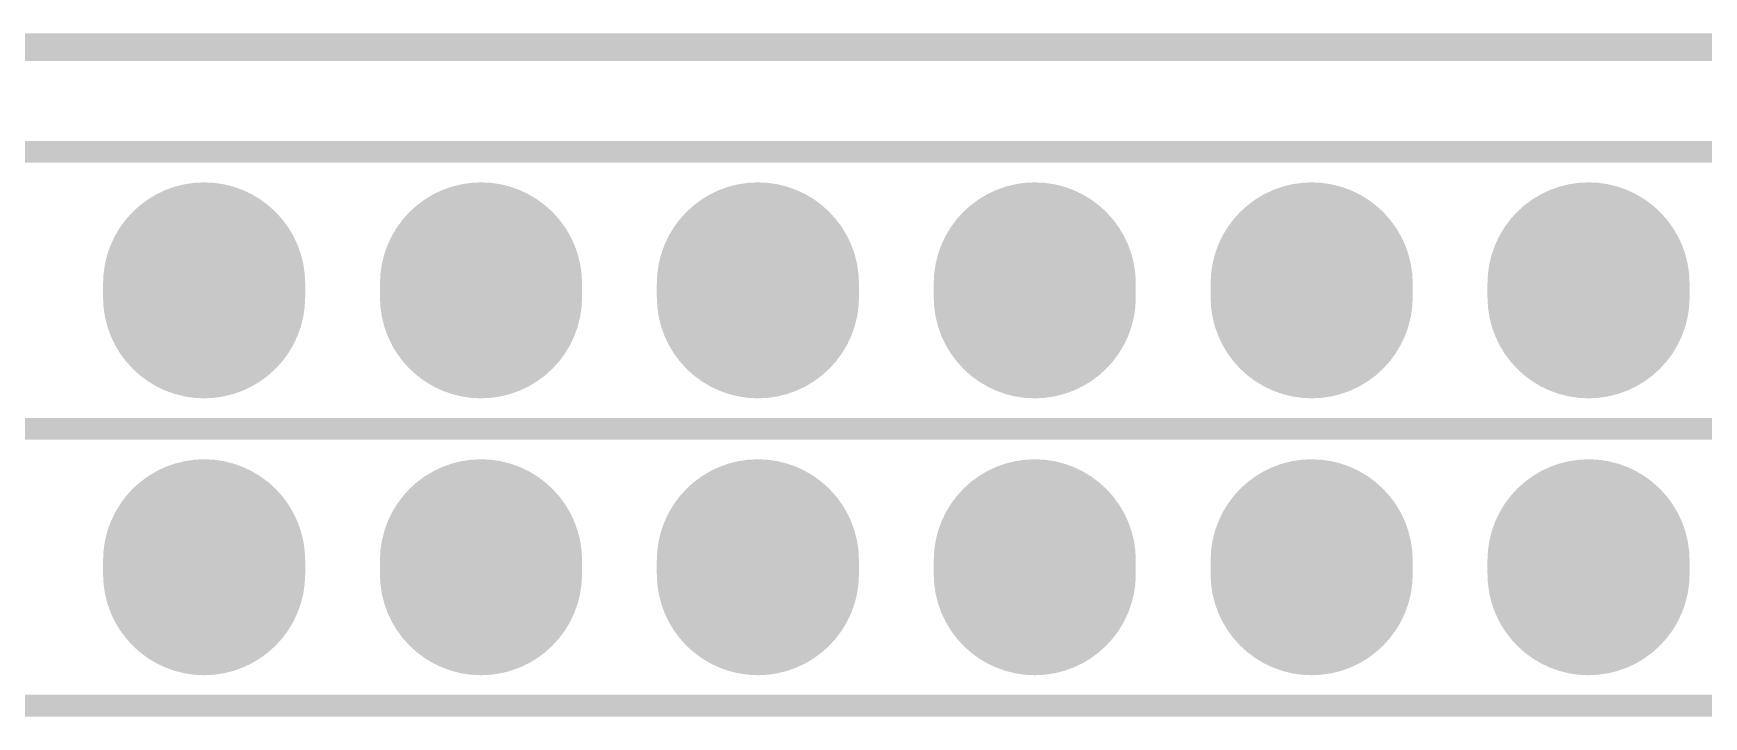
# Model space of a CAD drawing. Header units: millimetres. Extents: x 33.87 to 37.32, y 19.03 to 21.28.
# Drawn here: x 34.653 to 35.256, y 21.038 to 21.285 of the extents above; entities that cross this region are included whole.
import ezdxf

# ---------------------------------------------------------------- set-up
doc = ezdxf.new("R2010")
doc.units = ezdxf.units.MM
doc.header["$MEASUREMENT"] = 0
for name, color, linetype in [('KeepOutLayer', 6, 'Continuous'), ('MidLayer1', 16, 'Continuous'), ('MidLayer2', 76, 'Continuous'), ('MidLayer3', 90, 'Continuous'), ('MidLayer4', 156, 'Continuous'), ('MidLayer5', 130, 'Continuous'), ('MidLayer6', 216, 'Continuous'), ('MultiLayer', 9, 'Continuous'), ('TopLayer', 1, 'Continuous'), ('TopOverlay', 2, 'Continuous'), ('TopSolder', 216, 'Continuous')]:
    doc.layers.add(name, color=color, linetype=linetype)

# ---------------------------------------------------------------- blocks, each defined once
blk = doc.blocks.new('SIP20X2_11')
at = {"layer": 'MidLayer1', "const_width": 0.065}
for points in [[(-0.0025, -0.5), (0.0025, -0.5)], [(0.0975, -0.5), (0.1025, -0.5)], [(-0.0025, -0.6), (0.0025, -0.6)], [(0.0975, -0.6), (0.1025, -0.6)], [(-0.0025, -0.7), (0.0025, -0.7)], [(0.0975, -0.7), (0.1025, -0.7)], [(-0.0025, -0.8), (0.0025, -0.8)], [(0.0975, -0.8), (0.1025, -0.8)], [(-0.0025, -0.9), (0.0025, -0.9)], [(0.0975, -0.9), (0.1025, -0.9)], [(-0.0025, -1), (0.0025, -1)], [(0.0975, -1), (0.1025, -1)]]:
    blk.add_lwpolyline(points, dxfattribs=at)
at = {"layer": 'MidLayer1', "const_width": 0.0325}
for points in [[(-0.01875, -0.5, 1), (0.01375, -0.5, 1)], [(-0.01375, -0.5, 1), (0.01875, -0.5, 1)], [(0.08125, -0.5, 1), (0.11375, -0.5, 1)], [(0.08625, -0.5, 1), (0.11875, -0.5, 1)], [(-0.01875, -0.6, 1), (0.01375, -0.6, 1)], [(-0.01375, -0.6, 1), (0.01875, -0.6, 1)], [(0.08125, -0.6, 1), (0.11375, -0.6, 1)], [(0.08625, -0.6, 1), (0.11875, -0.6, 1)], [(-0.01875, -0.7, 1), (0.01375, -0.7, 1)], [(-0.01375, -0.7, 1), (0.01875, -0.7, 1)], [(0.08125, -0.7, 1), (0.11375, -0.7, 1)], [(0.08625, -0.7, 1), (0.11875, -0.7, 1)], [(-0.01875, -0.8, 1), (0.01375, -0.8, 1)], [(-0.01375, -0.8, 1), (0.01875, -0.8, 1)], [(0.08125, -0.8, 1), (0.11375, -0.8, 1)], [(0.08625, -0.8, 1), (0.11875, -0.8, 1)], [(-0.01875, -0.9, 1), (0.01375, -0.9, 1)], [(-0.01375, -0.9, 1), (0.01875, -0.9, 1)], [(0.08125, -0.9, 1), (0.11375, -0.9, 1)], [(0.08625, -0.9, 1), (0.11875, -0.9, 1)], [(-0.01875, -1, 1), (0.01375, -1, 1)], [(-0.01375, -1, 1), (0.01875, -1, 1)], [(0.08125, -1, 1), (0.11375, -1, 1)], [(0.08625, -1, 1), (0.11875, -1, 1)]]:
    blk.add_lwpolyline(points, format="xyb", close=True, dxfattribs=at)
at = {"layer": 'MidLayer2', "const_width": 0.065}
for points in [[(-0.0025, -0.5), (0.0025, -0.5)], [(0.0975, -0.5), (0.1025, -0.5)], [(-0.0025, -0.6), (0.0025, -0.6)], [(0.0975, -0.6), (0.1025, -0.6)], [(-0.0025, -0.7), (0.0025, -0.7)], [(0.0975, -0.7), (0.1025, -0.7)], [(-0.0025, -0.8), (0.0025, -0.8)], [(0.0975, -0.8), (0.1025, -0.8)], [(-0.0025, -0.9), (0.0025, -0.9)], [(0.0975, -0.9), (0.1025, -0.9)], [(-0.0025, -1), (0.0025, -1)], [(0.0975, -1), (0.1025, -1)]]:
    blk.add_lwpolyline(points, dxfattribs=at)
at = {"layer": 'MidLayer2', "const_width": 0.0325}
for points in [[(-0.01875, -0.5, 1), (0.01375, -0.5, 1)], [(-0.01375, -0.5, 1), (0.01875, -0.5, 1)], [(0.08125, -0.5, 1), (0.11375, -0.5, 1)], [(0.08625, -0.5, 1), (0.11875, -0.5, 1)], [(-0.01875, -0.6, 1), (0.01375, -0.6, 1)], [(-0.01375, -0.6, 1), (0.01875, -0.6, 1)], [(0.08125, -0.6, 1), (0.11375, -0.6, 1)], [(0.08625, -0.6, 1), (0.11875, -0.6, 1)], [(-0.01875, -0.7, 1), (0.01375, -0.7, 1)], [(-0.01375, -0.7, 1), (0.01875, -0.7, 1)], [(0.08125, -0.7, 1), (0.11375, -0.7, 1)], [(0.08625, -0.7, 1), (0.11875, -0.7, 1)], [(-0.01875, -0.8, 1), (0.01375, -0.8, 1)], [(-0.01375, -0.8, 1), (0.01875, -0.8, 1)], [(0.08125, -0.8, 1), (0.11375, -0.8, 1)], [(0.08625, -0.8, 1), (0.11875, -0.8, 1)], [(-0.01875, -0.9, 1), (0.01375, -0.9, 1)], [(-0.01375, -0.9, 1), (0.01875, -0.9, 1)], [(0.08125, -0.9, 1), (0.11375, -0.9, 1)], [(0.08625, -0.9, 1), (0.11875, -0.9, 1)], [(-0.01875, -1, 1), (0.01375, -1, 1)], [(-0.01375, -1, 1), (0.01875, -1, 1)], [(0.08125, -1, 1), (0.11375, -1, 1)], [(0.08625, -1, 1), (0.11875, -1, 1)]]:
    blk.add_lwpolyline(points, format="xyb", close=True, dxfattribs=at)
at = {"layer": 'MidLayer3', "const_width": 0.065}
for points in [[(-0.0025, -0.5), (0.0025, -0.5)], [(0.0975, -0.5), (0.1025, -0.5)], [(-0.0025, -0.6), (0.0025, -0.6)], [(0.0975, -0.6), (0.1025, -0.6)], [(-0.0025, -0.7), (0.0025, -0.7)], [(0.0975, -0.7), (0.1025, -0.7)], [(-0.0025, -0.8), (0.0025, -0.8)], [(0.0975, -0.8), (0.1025, -0.8)], [(-0.0025, -0.9), (0.0025, -0.9)], [(0.0975, -0.9), (0.1025, -0.9)], [(-0.0025, -1), (0.0025, -1)], [(0.0975, -1), (0.1025, -1)]]:
    blk.add_lwpolyline(points, dxfattribs=at)
at = {"layer": 'MidLayer3', "const_width": 0.0325}
for points in [[(-0.01875, -0.5, 1), (0.01375, -0.5, 1)], [(-0.01375, -0.5, 1), (0.01875, -0.5, 1)], [(0.08125, -0.5, 1), (0.11375, -0.5, 1)], [(0.08625, -0.5, 1), (0.11875, -0.5, 1)], [(-0.01875, -0.6, 1), (0.01375, -0.6, 1)], [(-0.01375, -0.6, 1), (0.01875, -0.6, 1)], [(0.08125, -0.6, 1), (0.11375, -0.6, 1)], [(0.08625, -0.6, 1), (0.11875, -0.6, 1)], [(-0.01875, -0.7, 1), (0.01375, -0.7, 1)], [(-0.01375, -0.7, 1), (0.01875, -0.7, 1)], [(0.08125, -0.7, 1), (0.11375, -0.7, 1)], [(0.08625, -0.7, 1), (0.11875, -0.7, 1)], [(-0.01875, -0.8, 1), (0.01375, -0.8, 1)], [(-0.01375, -0.8, 1), (0.01875, -0.8, 1)], [(0.08125, -0.8, 1), (0.11375, -0.8, 1)], [(0.08625, -0.8, 1), (0.11875, -0.8, 1)], [(-0.01875, -0.9, 1), (0.01375, -0.9, 1)], [(-0.01375, -0.9, 1), (0.01875, -0.9, 1)], [(0.08125, -0.9, 1), (0.11375, -0.9, 1)], [(0.08625, -0.9, 1), (0.11875, -0.9, 1)], [(-0.01875, -1, 1), (0.01375, -1, 1)], [(-0.01375, -1, 1), (0.01875, -1, 1)], [(0.08125, -1, 1), (0.11375, -1, 1)], [(0.08625, -1, 1), (0.11875, -1, 1)]]:
    blk.add_lwpolyline(points, format="xyb", close=True, dxfattribs=at)
at = {"layer": 'MidLayer4', "const_width": 0.065}
for points in [[(-0.0025, -0.5), (0.0025, -0.5)], [(0.0975, -0.5), (0.1025, -0.5)], [(-0.0025, -0.6), (0.0025, -0.6)], [(0.0975, -0.6), (0.1025, -0.6)], [(-0.0025, -0.7), (0.0025, -0.7)], [(0.0975, -0.7), (0.1025, -0.7)], [(-0.0025, -0.8), (0.0025, -0.8)], [(0.0975, -0.8), (0.1025, -0.8)], [(-0.0025, -0.9), (0.0025, -0.9)], [(0.0975, -0.9), (0.1025, -0.9)], [(-0.0025, -1), (0.0025, -1)], [(0.0975, -1), (0.1025, -1)]]:
    blk.add_lwpolyline(points, dxfattribs=at)
at = {"layer": 'MidLayer4', "const_width": 0.0325}
for points in [[(-0.01875, -0.5, 1), (0.01375, -0.5, 1)], [(-0.01375, -0.5, 1), (0.01875, -0.5, 1)], [(0.08125, -0.5, 1), (0.11375, -0.5, 1)], [(0.08625, -0.5, 1), (0.11875, -0.5, 1)], [(-0.01875, -0.6, 1), (0.01375, -0.6, 1)], [(-0.01375, -0.6, 1), (0.01875, -0.6, 1)], [(0.08125, -0.6, 1), (0.11375, -0.6, 1)], [(0.08625, -0.6, 1), (0.11875, -0.6, 1)], [(-0.01875, -0.7, 1), (0.01375, -0.7, 1)], [(-0.01375, -0.7, 1), (0.01875, -0.7, 1)], [(0.08125, -0.7, 1), (0.11375, -0.7, 1)], [(0.08625, -0.7, 1), (0.11875, -0.7, 1)], [(-0.01875, -0.8, 1), (0.01375, -0.8, 1)], [(-0.01375, -0.8, 1), (0.01875, -0.8, 1)], [(0.08125, -0.8, 1), (0.11375, -0.8, 1)], [(0.08625, -0.8, 1), (0.11875, -0.8, 1)], [(-0.01875, -0.9, 1), (0.01375, -0.9, 1)], [(-0.01375, -0.9, 1), (0.01875, -0.9, 1)], [(0.08125, -0.9, 1), (0.11375, -0.9, 1)], [(0.08625, -0.9, 1), (0.11875, -0.9, 1)], [(-0.01875, -1, 1), (0.01375, -1, 1)], [(-0.01375, -1, 1), (0.01875, -1, 1)], [(0.08125, -1, 1), (0.11375, -1, 1)], [(0.08625, -1, 1), (0.11875, -1, 1)]]:
    blk.add_lwpolyline(points, format="xyb", close=True, dxfattribs=at)
at = {"layer": 'MidLayer5', "const_width": 0.065}
for points in [[(-0.0025, -0.5), (0.0025, -0.5)], [(0.0975, -0.5), (0.1025, -0.5)], [(-0.0025, -0.6), (0.0025, -0.6)], [(0.0975, -0.6), (0.1025, -0.6)], [(-0.0025, -0.7), (0.0025, -0.7)], [(0.0975, -0.7), (0.1025, -0.7)], [(-0.0025, -0.8), (0.0025, -0.8)], [(0.0975, -0.8), (0.1025, -0.8)], [(-0.0025, -0.9), (0.0025, -0.9)], [(0.0975, -0.9), (0.1025, -0.9)], [(-0.0025, -1), (0.0025, -1)], [(0.0975, -1), (0.1025, -1)]]:
    blk.add_lwpolyline(points, dxfattribs=at)
at = {"layer": 'MidLayer5', "const_width": 0.0325}
for points in [[(-0.01875, -0.5, 1), (0.01375, -0.5, 1)], [(-0.01375, -0.5, 1), (0.01875, -0.5, 1)], [(0.08125, -0.5, 1), (0.11375, -0.5, 1)], [(0.08625, -0.5, 1), (0.11875, -0.5, 1)], [(-0.01875, -0.6, 1), (0.01375, -0.6, 1)], [(-0.01375, -0.6, 1), (0.01875, -0.6, 1)], [(0.08125, -0.6, 1), (0.11375, -0.6, 1)], [(0.08625, -0.6, 1), (0.11875, -0.6, 1)], [(-0.01875, -0.7, 1), (0.01375, -0.7, 1)], [(-0.01375, -0.7, 1), (0.01875, -0.7, 1)], [(0.08125, -0.7, 1), (0.11375, -0.7, 1)], [(0.08625, -0.7, 1), (0.11875, -0.7, 1)], [(-0.01875, -0.8, 1), (0.01375, -0.8, 1)], [(-0.01375, -0.8, 1), (0.01875, -0.8, 1)], [(0.08125, -0.8, 1), (0.11375, -0.8, 1)], [(0.08625, -0.8, 1), (0.11875, -0.8, 1)], [(-0.01875, -0.9, 1), (0.01375, -0.9, 1)], [(-0.01375, -0.9, 1), (0.01875, -0.9, 1)], [(0.08125, -0.9, 1), (0.11375, -0.9, 1)], [(0.08625, -0.9, 1), (0.11875, -0.9, 1)], [(-0.01875, -1, 1), (0.01375, -1, 1)], [(-0.01375, -1, 1), (0.01875, -1, 1)], [(0.08125, -1, 1), (0.11375, -1, 1)], [(0.08625, -1, 1), (0.11875, -1, 1)]]:
    blk.add_lwpolyline(points, format="xyb", close=True, dxfattribs=at)
at = {"layer": 'MidLayer6', "const_width": 0.065}
for points in [[(-0.0025, -0.5), (0.0025, -0.5)], [(0.0975, -0.5), (0.1025, -0.5)], [(-0.0025, -0.6), (0.0025, -0.6)], [(0.0975, -0.6), (0.1025, -0.6)], [(-0.0025, -0.7), (0.0025, -0.7)], [(0.0975, -0.7), (0.1025, -0.7)], [(-0.0025, -0.8), (0.0025, -0.8)], [(0.0975, -0.8), (0.1025, -0.8)], [(-0.0025, -0.9), (0.0025, -0.9)], [(0.0975, -0.9), (0.1025, -0.9)], [(-0.0025, -1), (0.0025, -1)], [(0.0975, -1), (0.1025, -1)]]:
    blk.add_lwpolyline(points, dxfattribs=at)
at = {"layer": 'MidLayer6', "const_width": 0.0325}
for points in [[(-0.01875, -0.5, 1), (0.01375, -0.5, 1)], [(-0.01375, -0.5, 1), (0.01875, -0.5, 1)], [(0.08125, -0.5, 1), (0.11375, -0.5, 1)], [(0.08625, -0.5, 1), (0.11875, -0.5, 1)], [(-0.01875, -0.6, 1), (0.01375, -0.6, 1)], [(-0.01375, -0.6, 1), (0.01875, -0.6, 1)], [(0.08125, -0.6, 1), (0.11375, -0.6, 1)], [(0.08625, -0.6, 1), (0.11875, -0.6, 1)], [(-0.01875, -0.7, 1), (0.01375, -0.7, 1)], [(-0.01375, -0.7, 1), (0.01875, -0.7, 1)], [(0.08125, -0.7, 1), (0.11375, -0.7, 1)], [(0.08625, -0.7, 1), (0.11875, -0.7, 1)], [(-0.01875, -0.8, 1), (0.01375, -0.8, 1)], [(-0.01375, -0.8, 1), (0.01875, -0.8, 1)], [(0.08125, -0.8, 1), (0.11375, -0.8, 1)], [(0.08625, -0.8, 1), (0.11875, -0.8, 1)], [(-0.01875, -0.9, 1), (0.01375, -0.9, 1)], [(-0.01375, -0.9, 1), (0.01875, -0.9, 1)], [(0.08125, -0.9, 1), (0.11375, -0.9, 1)], [(0.08625, -0.9, 1), (0.11875, -0.9, 1)], [(-0.01875, -1, 1), (0.01375, -1, 1)], [(-0.01375, -1, 1), (0.01875, -1, 1)], [(0.08125, -1, 1), (0.11375, -1, 1)], [(0.08625, -1, 1), (0.11875, -1, 1)]]:
    blk.add_lwpolyline(points, format="xyb", close=True, dxfattribs=at)
at = {"layer": 'MultiLayer', "const_width": 0.065}
for points in [[(-0.0025, -0.5), (0.0025, -0.5)], [(0.0975, -0.5), (0.1025, -0.5)], [(-0.0025, -0.6), (0.0025, -0.6)], [(0.0975, -0.6), (0.1025, -0.6)], [(-0.0025, -0.7), (0.0025, -0.7)], [(0.0975, -0.7), (0.1025, -0.7)], [(-0.0025, -0.8), (0.0025, -0.8)], [(0.0975, -0.8), (0.1025, -0.8)], [(-0.0025, -0.9), (0.0025, -0.9)], [(0.0975, -0.9), (0.1025, -0.9)], [(-0.0025, -1), (0.0025, -1)], [(0.0975, -1), (0.1025, -1)]]:
    blk.add_lwpolyline(points, dxfattribs=at)
at = {"layer": 'MultiLayer', "const_width": 0.0325}
for points in [[(-0.01875, -0.5, 1), (0.01375, -0.5, 1)], [(-0.01375, -0.5, 1), (0.01875, -0.5, 1)], [(0.08125, -0.5, 1), (0.11375, -0.5, 1)], [(0.08625, -0.5, 1), (0.11875, -0.5, 1)], [(-0.01875, -0.6, 1), (0.01375, -0.6, 1)], [(-0.01375, -0.6, 1), (0.01875, -0.6, 1)], [(0.08125, -0.6, 1), (0.11375, -0.6, 1)], [(0.08625, -0.6, 1), (0.11875, -0.6, 1)], [(-0.01875, -0.7, 1), (0.01375, -0.7, 1)], [(-0.01375, -0.7, 1), (0.01875, -0.7, 1)], [(0.08125, -0.7, 1), (0.11375, -0.7, 1)], [(0.08625, -0.7, 1), (0.11875, -0.7, 1)], [(-0.01875, -0.8, 1), (0.01375, -0.8, 1)], [(-0.01375, -0.8, 1), (0.01875, -0.8, 1)], [(0.08125, -0.8, 1), (0.11375, -0.8, 1)], [(0.08625, -0.8, 1), (0.11875, -0.8, 1)], [(-0.01875, -0.9, 1), (0.01375, -0.9, 1)], [(-0.01375, -0.9, 1), (0.01875, -0.9, 1)], [(0.08125, -0.9, 1), (0.11375, -0.9, 1)], [(0.08625, -0.9, 1), (0.11875, -0.9, 1)], [(-0.01875, -1, 1), (0.01375, -1, 1)], [(-0.01375, -1, 1), (0.01875, -1, 1)], [(0.08125, -1, 1), (0.11375, -1, 1)], [(0.08625, -1, 1), (0.11875, -1, 1)]]:
    blk.add_lwpolyline(points, format="xyb", close=True, dxfattribs=at)
at = {"layer": 'TopLayer', "const_width": 0.065}
for points in [[(-0.0025, -0.5), (0.0025, -0.5)], [(0.0975, -0.5), (0.1025, -0.5)], [(-0.0025, -0.6), (0.0025, -0.6)], [(0.0975, -0.6), (0.1025, -0.6)], [(-0.0025, -0.7), (0.0025, -0.7)], [(0.0975, -0.7), (0.1025, -0.7)], [(-0.0025, -0.8), (0.0025, -0.8)], [(0.0975, -0.8), (0.1025, -0.8)], [(-0.0025, -0.9), (0.0025, -0.9)], [(0.0975, -0.9), (0.1025, -0.9)], [(-0.0025, -1), (0.0025, -1)], [(0.0975, -1), (0.1025, -1)]]:
    blk.add_lwpolyline(points, dxfattribs=at)
at = {"layer": 'TopLayer', "const_width": 0.0325}
for points in [[(-0.01875, -0.5, 1), (0.01375, -0.5, 1)], [(-0.01375, -0.5, 1), (0.01875, -0.5, 1)], [(0.08125, -0.5, 1), (0.11375, -0.5, 1)], [(0.08625, -0.5, 1), (0.11875, -0.5, 1)], [(-0.01875, -0.6, 1), (0.01375, -0.6, 1)], [(-0.01375, -0.6, 1), (0.01875, -0.6, 1)], [(0.08125, -0.6, 1), (0.11375, -0.6, 1)], [(0.08625, -0.6, 1), (0.11875, -0.6, 1)], [(-0.01875, -0.7, 1), (0.01375, -0.7, 1)], [(-0.01375, -0.7, 1), (0.01875, -0.7, 1)], [(0.08125, -0.7, 1), (0.11375, -0.7, 1)], [(0.08625, -0.7, 1), (0.11875, -0.7, 1)], [(-0.01875, -0.8, 1), (0.01375, -0.8, 1)], [(-0.01375, -0.8, 1), (0.01875, -0.8, 1)], [(0.08125, -0.8, 1), (0.11375, -0.8, 1)], [(0.08625, -0.8, 1), (0.11875, -0.8, 1)], [(-0.01875, -0.9, 1), (0.01375, -0.9, 1)], [(-0.01375, -0.9, 1), (0.01875, -0.9, 1)], [(0.08125, -0.9, 1), (0.11375, -0.9, 1)], [(0.08625, -0.9, 1), (0.11875, -0.9, 1)], [(-0.01875, -1, 1), (0.01375, -1, 1)], [(-0.01375, -1, 1), (0.01875, -1, 1)], [(0.08125, -1, 1), (0.11375, -1, 1)], [(0.08625, -1, 1), (0.11875, -1, 1)]]:
    blk.add_lwpolyline(points, format="xyb", close=True, dxfattribs=at)
at = {"layer": 'TopOverlay', "const_width": 0.00787}
for points in [[(-0.05, 0.06), (-0.05, -1.95)], [(0.05, 0.06), (0.05, -1.95)], [(0.05, 0.06), (0.05, -1.95)], [(0.15, 0.06), (0.15, -1.95)]]:
    blk.add_lwpolyline(points, dxfattribs=at)
at = {"layer": 'TopSolder', "const_width": 0.073}
for points in [[(-0.0025, -0.5), (0.0025, -0.5)], [(0.0975, -0.5), (0.1025, -0.5)], [(-0.0025, -0.6), (0.0025, -0.6)], [(0.0975, -0.6), (0.1025, -0.6)], [(-0.0025, -0.7), (0.0025, -0.7)], [(0.0975, -0.7), (0.1025, -0.7)], [(-0.0025, -0.8), (0.0025, -0.8)], [(0.0975, -0.8), (0.1025, -0.8)], [(-0.0025, -0.9), (0.0025, -0.9)], [(0.0975, -0.9), (0.1025, -0.9)], [(-0.0025, -1), (0.0025, -1)], [(0.0975, -1), (0.1025, -1)]]:
    blk.add_lwpolyline(points, dxfattribs=at)
at = {"layer": 'TopSolder', "const_width": 0.0365}
for points in [[(-0.02075, -0.5, 1), (0.01575, -0.5, 1)], [(-0.01575, -0.5, 1), (0.02075, -0.5, 1)], [(0.07925, -0.5, 1), (0.11575, -0.5, 1)], [(0.08425, -0.5, 1), (0.12075, -0.5, 1)], [(-0.02075, -0.6, 1), (0.01575, -0.6, 1)], [(-0.01575, -0.6, 1), (0.02075, -0.6, 1)], [(0.07925, -0.6, 1), (0.11575, -0.6, 1)], [(0.08425, -0.6, 1), (0.12075, -0.6, 1)], [(-0.02075, -0.7, 1), (0.01575, -0.7, 1)], [(-0.01575, -0.7, 1), (0.02075, -0.7, 1)], [(0.07925, -0.7, 1), (0.11575, -0.7, 1)], [(0.08425, -0.7, 1), (0.12075, -0.7, 1)], [(-0.02075, -0.8, 1), (0.01575, -0.8, 1)], [(-0.01575, -0.8, 1), (0.02075, -0.8, 1)], [(0.07925, -0.8, 1), (0.11575, -0.8, 1)], [(0.08425, -0.8, 1), (0.12075, -0.8, 1)], [(-0.02075, -0.9, 1), (0.01575, -0.9, 1)], [(-0.01575, -0.9, 1), (0.02075, -0.9, 1)], [(0.07925, -0.9, 1), (0.11575, -0.9, 1)], [(0.08425, -0.9, 1), (0.12075, -0.9, 1)], [(-0.02075, -1, 1), (0.01575, -1, 1)], [(-0.01575, -1, 1), (0.02075, -1, 1)], [(0.07925, -1, 1), (0.11575, -1, 1)], [(0.08425, -1, 1), (0.12075, -1, 1)]]:
    blk.add_lwpolyline(points, format="xyb", close=True, dxfattribs=at)

msp = doc.modelspace()

# ---------------------------------------------------------------- linework, layer by layer
at = {"layer": 'KeepOutLayer', "const_width": 0.01}
msp.add_lwpolyline([(34.0178, 21.27972), (37.08866, 21.27972)], dxfattribs=at)

# ---------------------------------------------------------------- block references
at = {"rotation": 89.99999999999999}
msp.add_blockref('SIP20X2_11', (34.21453, 21.09193), dxfattribs=at)

doc.saveas('drawing.dxf')
